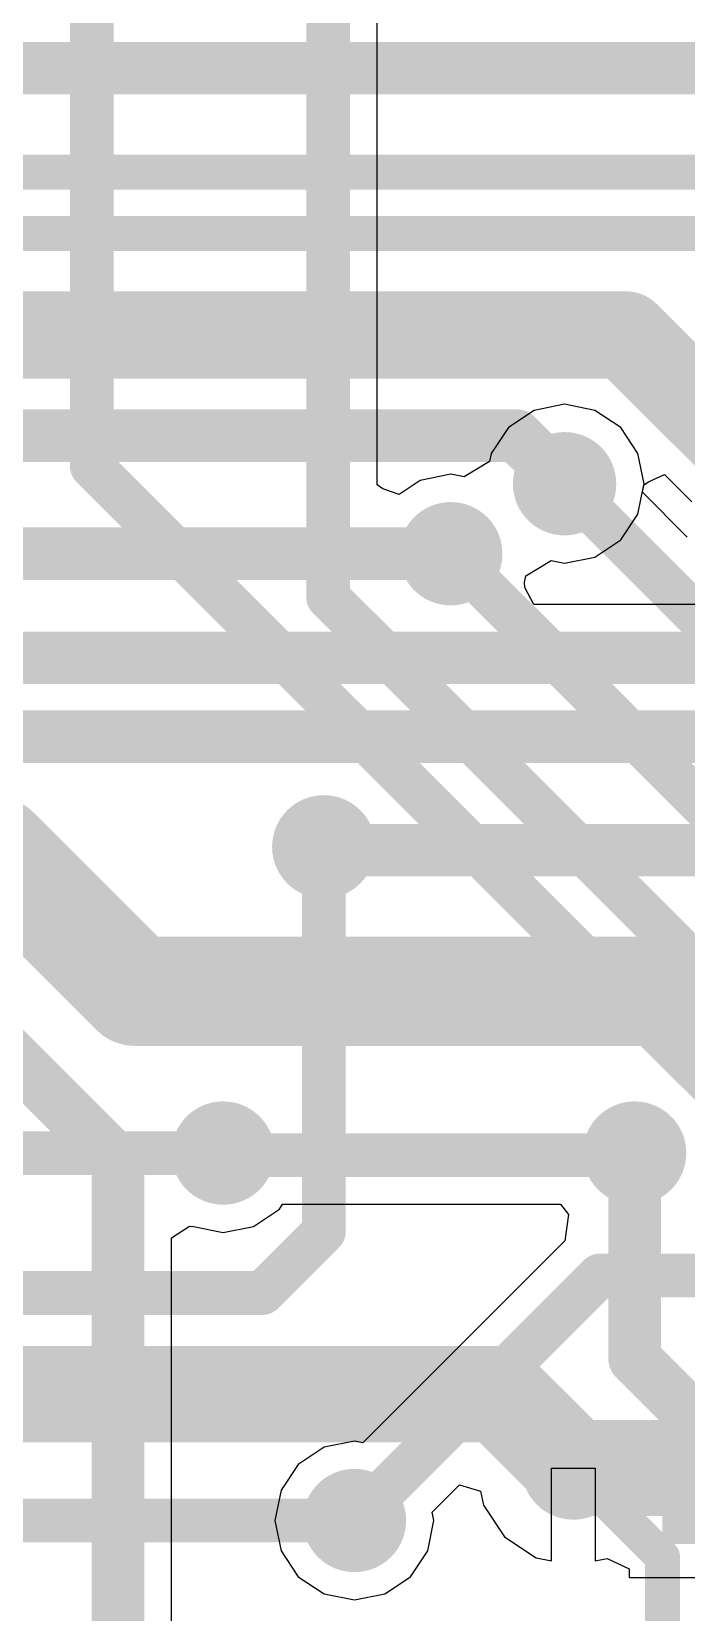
# Model space of a CAD drawing. Header units: millimetres. Extents: x 0 to 214, y 0 to 214.
# Drawn here: x 4.0483 to 4.1978, y 2.25 to 2.6114 of the extents above; entities that cross this region are included whole.
import ezdxf

# ---------------------------------------------------------------- set-up
doc = ezdxf.new("R2010")
doc.units = ezdxf.units.MM
doc.header["$MEASUREMENT"] = 0
for name, color, linetype in [('BottomLayer', 5, 'Continuous'), ('BottomPaste', 16, 'Continuous'), ('BottomSolder', 6, 'Continuous'), ('TopLayer', 1, 'Continuous'), ('TopSolder', 216, 'Continuous'), ('ViaHoleLayer', 16, 'Continuous')]:
    doc.layers.add(name, color=color, linetype=linetype)

# ---------------------------------------------------------------- blocks, each defined once
blk = doc.blocks.new('C__0603_B_358')
at = {"layer": 'BottomLayer'}
for points in [[(-0.045, -0.0175), (-0.045, 0.0175), (-0.015, 0.0175), (-0.015, -0.0175)], [(0.015, -0.0175), (0.015, 0.0175), (0.045, 0.0175), (0.045, -0.0175)]]:
    blk.add_hatch(color=5, dxfattribs=at).paths.add_polyline_path(points)
at = {"layer": 'BottomPaste'}
for points in [[(-0.045, -0.0175), (-0.045, 0.0175), (-0.015, 0.0175), (-0.015, -0.0175)], [(0.015, -0.0175), (0.015, 0.0175), (0.045, 0.0175), (0.045, -0.0175)]]:
    blk.add_hatch(color=16, dxfattribs=at).paths.add_polyline_path(points)
at = {"layer": 'BottomSolder'}
for points in [[(-0.0473622, -0.0198622), (-0.0473622, 0.0198622), (-0.0126378, 0.0198622), (-0.0126378, -0.0198622)], [(0.0126378, -0.0198622), (0.0126378, 0.0198622), (0.0473622, 0.0198622), (0.0473622, -0.0198622)]]:
    blk.add_hatch(color=6, dxfattribs=at).paths.add_polyline_path(points)

msp = doc.modelspace()

# ---------------------------------------------------------------- hatches: boundary and pattern name
at = {"layer": 'BottomLayer'}
h = msp.add_hatch(color=5, dxfattribs=at)
edge = h.paths.add_edge_path()
edge.add_arc((4.17, 2.508), 0.011811, 0, 360)
h = msp.add_hatch(color=5, dxfattribs=at)
edge = h.paths.add_edge_path()
edge.add_arc((4.144, 2.492), 0.011811, 0, 360)
h = msp.add_hatch(color=5, dxfattribs=at)
edge = h.paths.add_edge_path()
edge.add_arc((4.115, 2.425), 0.011811, 0, 360)
h = msp.add_hatch(color=5, dxfattribs=at)
edge = h.paths.add_edge_path()
edge.add_arc((4.092, 2.355), 0.011811, 0, 360)
h = msp.add_hatch(color=5, dxfattribs=at)
edge = h.paths.add_edge_path()
edge.add_arc((4.186, 2.355), 0.011811, 0, 360)
h = msp.add_hatch(color=5, dxfattribs=at)
edge = h.paths.add_edge_path()
edge.add_arc((4.172, 2.283), 0.011811, 0, 360)
h = msp.add_hatch(color=5, dxfattribs=at)
edge = h.paths.add_edge_path()
edge.add_arc((4.122, 2.271), 0.011811, 0, 360)
at = {"layer": 'BottomSolder'}
h = msp.add_hatch(color=6, dxfattribs=at)
edge = h.paths.add_edge_path()
edge.add_arc((4.17, 2.508), 0.0059055, 0, 360)
h = msp.add_hatch(color=6, dxfattribs=at)
edge = h.paths.add_edge_path()
edge.add_arc((4.144, 2.492), 0.0059055, 0, 360)
h = msp.add_hatch(color=6, dxfattribs=at)
edge = h.paths.add_edge_path()
edge.add_arc((4.115, 2.425), 0.0059055, 0, 360)
h = msp.add_hatch(color=6, dxfattribs=at)
edge = h.paths.add_edge_path()
edge.add_arc((4.092, 2.355), 0.0059055, 0, 360)
h = msp.add_hatch(color=6, dxfattribs=at)
edge = h.paths.add_edge_path()
edge.add_arc((4.186, 2.355), 0.0059055, 0, 360)
h = msp.add_hatch(color=6, dxfattribs=at)
edge = h.paths.add_edge_path()
edge.add_arc((4.172, 2.283), 0.0059055, 0, 360)
h = msp.add_hatch(color=6, dxfattribs=at)
edge = h.paths.add_edge_path()
edge.add_arc((4.122, 2.271), 0.0059055, 0, 360)
at = {"layer": 'TopLayer'}
h = msp.add_hatch(color=1, dxfattribs=at)
edge = h.paths.add_edge_path()
edge.add_arc((4.17, 2.508), 0.011811, 0, 360)
h = msp.add_hatch(color=1, dxfattribs=at)
edge = h.paths.add_edge_path()
edge.add_arc((4.144, 2.492), 0.011811, 0, 360)
h = msp.add_hatch(color=1, dxfattribs=at)
edge = h.paths.add_edge_path()
edge.add_arc((4.115, 2.425), 0.011811, 0, 360)
h = msp.add_hatch(color=1, dxfattribs=at)
edge = h.paths.add_edge_path()
edge.add_arc((4.092, 2.355), 0.011811, 0, 360)
h = msp.add_hatch(color=1, dxfattribs=at)
edge = h.paths.add_edge_path()
edge.add_arc((4.186, 2.355), 0.011811, 0, 360)
h = msp.add_hatch(color=1, dxfattribs=at)
edge = h.paths.add_edge_path()
edge.add_arc((4.172, 2.283), 0.011811, 0, 360)
h = msp.add_hatch(color=1, dxfattribs=at)
edge = h.paths.add_edge_path()
edge.add_arc((4.122, 2.271), 0.011811, 0, 360)
at = {"layer": 'TopSolder'}
h = msp.add_hatch(color=216, dxfattribs=at)
edge = h.paths.add_edge_path()
edge.add_arc((4.17, 2.508), 0.0059055, 0, 360)
h = msp.add_hatch(color=216, dxfattribs=at)
edge = h.paths.add_edge_path()
edge.add_arc((4.144, 2.492), 0.0059055, 0, 360)
h = msp.add_hatch(color=216, dxfattribs=at)
edge = h.paths.add_edge_path()
edge.add_arc((4.115, 2.425), 0.0059055, 0, 360)
h = msp.add_hatch(color=216, dxfattribs=at)
edge = h.paths.add_edge_path()
edge.add_arc((4.092, 2.355), 0.0059055, 0, 360)
h = msp.add_hatch(color=216, dxfattribs=at)
edge = h.paths.add_edge_path()
edge.add_arc((4.186, 2.355), 0.0059055, 0, 360)
h = msp.add_hatch(color=216, dxfattribs=at)
edge = h.paths.add_edge_path()
edge.add_arc((4.172, 2.283), 0.0059055, 0, 360)
h = msp.add_hatch(color=216, dxfattribs=at)
edge = h.paths.add_edge_path()
edge.add_arc((4.122, 2.271), 0.0059055, 0, 360)
at = {"layer": 'ViaHoleLayer'}
h = msp.add_hatch(color=16, dxfattribs=at)
edge = h.paths.add_edge_path()
edge.add_arc((4.17, 2.508), 0.0059055, 0, 360)
h = msp.add_hatch(color=16, dxfattribs=at)
edge = h.paths.add_edge_path()
edge.add_arc((4.144, 2.492), 0.0059055, 0, 360)
h = msp.add_hatch(color=16, dxfattribs=at)
edge = h.paths.add_edge_path()
edge.add_arc((4.115, 2.425), 0.0059055, 0, 360)
h = msp.add_hatch(color=16, dxfattribs=at)
edge = h.paths.add_edge_path()
edge.add_arc((4.092, 2.355), 0.0059055, 0, 360)
h = msp.add_hatch(color=16, dxfattribs=at)
edge = h.paths.add_edge_path()
edge.add_arc((4.186, 2.355), 0.0059055, 0, 360)
h = msp.add_hatch(color=16, dxfattribs=at)
edge = h.paths.add_edge_path()
edge.add_arc((4.172, 2.283), 0.0059055, 0, 360)
h = msp.add_hatch(color=16, dxfattribs=at)
edge = h.paths.add_edge_path()
edge.add_arc((4.122, 2.271), 0.0059055, 0, 360)

# ---------------------------------------------------------------- linework, layer by layer
at = {"layer": 'BottomLayer'}
for p, q in [((4.1881098, 2.5077482), (4.1891581, 2.5084447)), ((4.1891581, 2.5084447), (4.1928429, 2.5100863)), ((4.1928429, 2.5100863), (4.1990594, 2.5038698)), ((4.1867776, 2.5010505), (4.1881098, 2.5077482)), ((4.182841, 2.495159), (4.1867776, 2.5010505)), ((4.1769495, 2.4912224), (4.182841, 2.495159)), ((4.1611524, 2.4869349), (4.166949, 2.490447)), ((4.166949, 2.490447), (4.17, 2.4898401)), ((4.17, 2.4898401), (4.1769495, 2.4912224)), ((4.1608519, 2.4854241), (4.1611524, 2.4869349)), ((4.1609313, 2.4842752), (4.1608519, 2.4854241)), ((4.1629898, 2.4804241), (4.1609313, 2.4842752)), ((4.2201211, 2.4804241), (4.1629898, 2.4804241)), ((4.0989495, 2.3382224), (4.104841, 2.342159)), ((4.104841, 2.342159), (4.105593, 2.3432845)), ((4.105593, 2.3432845), (4.1690984, 2.3432845)), ((4.1690984, 2.3432845), (4.1708944, 2.3409562)), ((4.0802351, 2.3356203), (4.0843445, 2.3382867)), ((4.0843445, 2.3382867), (4.0852351, 2.3381857)), ((4.0852351, 2.3381857), (4.092, 2.3368401)), ((4.092, 2.3368401), (4.0989495, 2.3382224)), ((4.1708944, 2.3409562), (4.1700693, 2.3349305)), ((4.0802351, 2.0762372), (4.0802351, 2.3356203)), ((4.1700692, 2.3349303), (4.1239173, 2.2887785)), ((4.1700693, 2.3349305), (4.1700692, 2.3349303)), ((4.1150505, 2.2877776), (4.109159, 2.283841)), ((4.122, 2.2891599), (4.1150505, 2.2877776)), ((4.1239173, 2.2887785), (4.122, 2.2891599)), ((4.109159, 2.283841), (4.1052224, 2.2779495)), ((4.167, 2.2617563), (4.167, 2.283)), ((4.167, 2.283), (4.177, 2.283)), ((4.177, 2.283), (4.177, 2.2617563)), ((4.1052224, 2.2779495), (4.1038401, 2.271)), ((4.1397785, 2.2729173), (4.1460281, 2.2791669)), ((4.1460281, 2.2791669), (4.1508129, 2.2777155)), ((4.1508129, 2.2777155), (4.1514545, 2.2744898)), ((4.1401599, 2.271), (4.1397785, 2.2729173)), ((4.1514545, 2.2744898), (4.1562751, 2.2672751)), ((4.1038401, 2.271), (4.1052224, 2.2640505)), ((4.1387776, 2.2640505), (4.1401599, 2.271)), ((4.1562751, 2.2672751), (4.1634898, 2.2624545)), ((4.1052224, 2.2640505), (4.109159, 2.258159)), ((4.134841, 2.258159), (4.1387776, 2.2640505)), ((4.1634898, 2.2624545), (4.167, 2.2617563)), ((4.177, 2.2617563), (4.1797274, 2.2622988)), ((4.1797274, 2.2622988), (4.1847275, 2.259978)), ((4.1847275, 2.259978), (4.1847275, 2.2580072)), ((4.109159, 2.258159), (4.1150505, 2.2542224)), ((4.1289495, 2.2542224), (4.134841, 2.258159)), ((4.1847275, 2.2580072), (4.2072279, 2.2580072)), ((4.1150505, 2.2542224), (4.122, 2.2528401)), ((4.122, 2.2528401), (4.1289495, 2.2542224))]:
    msp.add_line(p, q, dxfattribs=at)
for points, const_width in [([(3.876, 2.603), (4.476, 2.603)], 0.012), ([(3.591811, 2.579189), (4.226811, 2.579189)], 0.008), ([(3.5689922, 2.565189), (4.206811, 2.565189)], 0.008), ([(3.5479117, 2.542), (4.184, 2.542)], 0.02), ([(4.184, 2.542), (4.216, 2.51)], 0.02), ([(3.5200003, 2.519), (4.159, 2.519)], 0.012), ([(4.159, 2.519), (4.17, 2.508)], 0.012), ([(3.5130001, 2.492), (4.144, 2.492)], 0.012), ([(3.897189, 2.468189), (4.225189, 2.468189)], 0.012), ([(3.906189, 2.450189), (4.236189, 2.450189)], 0.012), ([(4.003, 2.424), (4.0398662, 2.424)], 0.025), ([(4.0398662, 2.424), (4.0718662, 2.392)], 0.025), ([(4.115, 2.425), (4.1157596, 2.4242404)], 0.012), ([(4.1157596, 2.4242404), (4.2504179, 2.4242404)], 0.012), ([(4.0718662, 2.392), (4.2180001, 2.392)], 0.025), ([(4.031, 2.39), (4.068, 2.353)], 0.012), ([(4.1854998, 2.3545), (4.1859999, 2.3550001)], 0.01), ([(4.068, 1.874), (4.068, 2.353)], 0.012), ([(4.095, 2.354), (4.0955, 2.3545)], 0.01), ([(4.0955, 2.3545), (4.1854998, 2.3545)], 0.01), ([(4.122, 2.271), (4.178, 2.327)], 0.01), ([(4.178, 2.327), (4.22, 2.327)], 0.01), ([(4.172, 2.283), (4.1720036, 2.2830036)], 0.022), ([(4.1720036, 2.2830036), (4.2122239, 2.2830036)], 0.022)]:
    msp.add_lwpolyline(points, dxfattribs=dict(at, const_width=const_width))
for points, const_width in [([(4.179, 2.542, 1), (4.189, 2.542, 1)], 0.01), ([(4.179, 2.542, 1), (4.189, 2.542, 1)], 0.01), ([(4.156, 2.519, 1), (4.162, 2.519, 1)], 0.006), ([(4.156, 2.519, 1), (4.162, 2.519, 1)], 0.006), ([(4.167, 2.508, 1), (4.173, 2.508, 1)], 0.006), ([(4.141, 2.492, 1), (4.147, 2.492, 1)], 0.006), ([(4.0336162, 2.424, 1), (4.0461162, 2.424, 1)], 0.0125), ([(4.0336162, 2.424, 1), (4.0461162, 2.424, 1)], 0.0125), ([(4.112, 2.425, 1), (4.118, 2.425, 1)], 0.006), ([(4.1127596, 2.4242404, 1), (4.1187596, 2.4242404, 1)], 0.006), ([(4.1127596, 2.4242404, 1), (4.1187596, 2.4242404, 1)], 0.006), ([(4.0656162, 2.392, 1), (4.0781162, 2.392, 1)], 0.0125), ([(4.0656162, 2.392, 1), (4.0781162, 2.392, 1)], 0.0125), ([(4.1834999, 2.3550001, 1), (4.1884999, 2.3550001, 1)], 0.005), ([(4.065, 2.353, 1), (4.071, 2.353, 1)], 0.006), ([(4.065, 2.353, 1), (4.071, 2.353, 1)], 0.006), ([(4.0925, 2.354, 1), (4.0975, 2.354, 1)], 0.005), ([(4.093, 2.3545, 1), (4.098, 2.3545, 1)], 0.005), ([(4.093, 2.3545, 1), (4.098, 2.3545, 1)], 0.005), ([(4.1829998, 2.3545, 1), (4.1879998, 2.3545, 1)], 0.005), ([(4.1829998, 2.3545, 1), (4.1879998, 2.3545, 1)], 0.005), ([(4.1755, 2.327, 1), (4.1805, 2.327, 1)], 0.005), ([(4.1755, 2.327, 1), (4.1805, 2.327, 1)], 0.005), ([(4.1665, 2.283, 1), (4.1775, 2.283, 1)], 0.011), ([(4.1665036, 2.2830036, 1), (4.1775036, 2.2830036, 1)], 0.011), ([(4.1665036, 2.2830036, 1), (4.1775036, 2.2830036, 1)], 0.011), ([(4.1195, 2.271, 1), (4.1245, 2.271, 1)], 0.005)]:
    msp.add_lwpolyline(points, format="xyb", close=True, dxfattribs=dict(at, const_width=const_width))
at = {"layer": 'TopLayer'}
for p, q in [((4.1272155, 2.5077618), (4.1272155, 2.6423543)), ((4.17, 2.5261599), (4.1630505, 2.5247776)), ((4.1769495, 2.5247776), (4.17, 2.5261599)), ((4.1630505, 2.5247776), (4.157159, 2.520841)), ((4.182841, 2.520841), (4.1769495, 2.5247776)), ((4.157159, 2.520841), (4.1532224, 2.5149495)), ((4.1867776, 2.5149495), (4.182841, 2.520841)), ((4.1528476, 2.5130651), (4.147051, 2.509553)), ((4.1532224, 2.5149495), (4.1528476, 2.5130651)), ((4.1881599, 2.508), (4.1867776, 2.5149495)), ((4.1370505, 2.5087776), (4.1322155, 2.505547)), ((4.144, 2.5101599), (4.1370505, 2.5087776)), ((4.147051, 2.509553), (4.144, 2.5101599)), ((4.1877785, 2.5060827), (4.1881599, 2.508)), ((4.1284876, 2.5068196), (4.1272155, 2.5077618)), ((4.1322155, 2.505547), (4.1284876, 2.5068196)), ((4.1980383, 2.4958229), (4.1877785, 2.5060827))]:
    msp.add_line(p, q, dxfattribs=at)
for points, const_width in [([(4.062, 2.512), (4.062, 2.68)], 0.01), ([(4.116, 2.482), (4.116, 2.647)], 0.01), ([(4.062, 2.512), (4.22, 2.354)], 0.01), ([(4.17, 2.508), (4.2325819, 2.4454181)], 0.01), ([(4.144, 2.4919999), (4.2102668, 2.4257331)], 0.01), ([(4.116, 2.482), (4.231322, 2.366678)], 0.01), ([(4.115, 2.337), (4.115, 2.425)], 0.01), ([(4.015, 2.355), (4.092, 2.355)], 0.01), ([(4.186, 2.308), (4.186, 2.355)], 0.012), ([(4.101, 2.323), (4.115, 2.337)], 0.01), ([(3.769, 2.323), (4.101, 2.323)], 0.01), ([(4.186, 2.308), (4.236, 2.258)], 0.012), ([(3.9463804, 2.2998787), (4.1551213, 2.2998787)], 0.022), ([(4.1551213, 2.2998787), (4.172, 2.283)], 0.022), ([(4.172, 2.283), (4.1924039, 2.2625961)], 0.008), ([(3.989, 2.271), (4.122, 2.271)], 0.01), ([(4.1924039, 2.2190402), (4.1924039, 2.2625961)], 0.008)]:
    msp.add_lwpolyline(points, dxfattribs=dict(at, const_width=const_width))
for points, const_width in [([(4.0595, 2.512, 1), (4.0645, 2.512, 1)], 0.005), ([(4.0595, 2.512, 1), (4.0645, 2.512, 1)], 0.005), ([(4.1675, 2.508, 1), (4.1725, 2.508, 1)], 0.005), ([(4.1415, 2.4919999, 1), (4.1465, 2.4919999, 1)], 0.005), ([(4.1135, 2.482, 1), (4.1185, 2.482, 1)], 0.005), ([(4.1135, 2.482, 1), (4.1185, 2.482, 1)], 0.005), ([(4.1125, 2.425, 1), (4.1175, 2.425, 1)], 0.005), ([(4.0895, 2.355, 1), (4.0945, 2.355, 1)], 0.005), ([(4.183, 2.355, 1), (4.189, 2.355, 1)], 0.006), ([(4.1125, 2.337, 1), (4.1175, 2.337, 1)], 0.005), ([(4.1125, 2.337, 1), (4.1175, 2.337, 1)], 0.005), ([(4.0985, 2.323, 1), (4.1035, 2.323, 1)], 0.005), ([(4.0985, 2.323, 1), (4.1035, 2.323, 1)], 0.005), ([(4.183, 2.308, 1), (4.189, 2.308, 1)], 0.006), ([(4.183, 2.308, 1), (4.189, 2.308, 1)], 0.006), ([(4.1496213, 2.2998787, 1), (4.1606213, 2.2998787, 1)], 0.011), ([(4.1496213, 2.2998787, 1), (4.1606213, 2.2998787, 1)], 0.011), ([(4.1665, 2.283, 1), (4.1775, 2.283, 1)], 0.011), ([(4.17, 2.283, 1), (4.174, 2.283, 1)], 0.004), ([(4.1195, 2.271, 1), (4.1245, 2.271, 1)], 0.005), ([(4.1904039, 2.2625961, 1), (4.1944039, 2.2625961, 1)], 0.004), ([(4.1904039, 2.2625961, 1), (4.1944039, 2.2625961, 1)], 0.004)]:
    msp.add_lwpolyline(points, format="xyb", close=True, dxfattribs=dict(at, const_width=const_width))

# ---------------------------------------------------------------- block references
at = {"rotation": 90}
msp.add_blockref('C__0603_B_358', (4.2122275, 2.2530072), dxfattribs=at)

doc.saveas('drawing.dxf')
